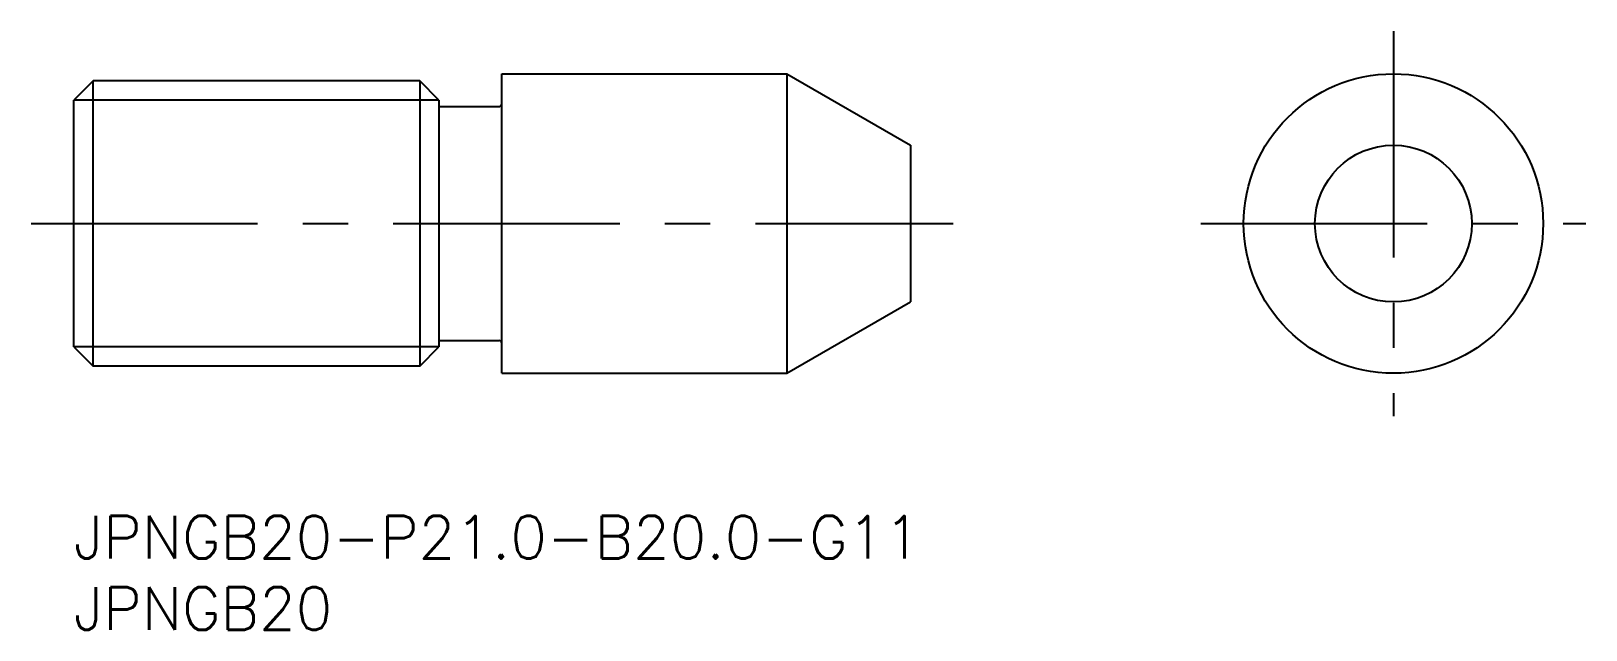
# Model space of a CAD drawing. Extents: x -3 to 106, y -8 to 34.
import ezdxf

# ---------------------------------------------------------------- set-up
doc = ezdxf.new("R2010")
doc.units = 0
doc.header["$LTSCALE"] = 0.5
doc.linetypes.add('CENTER', pattern=[50.8, 31.75, -6.35, 6.35, -6.35])
for name, color, linetype in [('MSM_CENTER', 1, 'CENTER'), ('MSM_CONTINUOUS', 7, 'CONTINUOUS'), ('MSM_NARROW', 5, 'CONTINUOUS'), ('MSM_PART_NUMBER', 7, 'CONTINUOUS')]:
    doc.layers.add(name, color=color, linetype=linetype)
doc.styles.get("Standard").update_dxf_attribs({"font": 'txt.shx', "height": 3, "bigfont": 'bigfont.shx'})

# ---------------------------------------------------------------- blocks, each defined once
blk = doc.blocks.new('*U2')
at = {"layer": 'MSM_PART_NUMBER'}
blk.add_text('JPNGB20-P21.0-B20.0-G11', height=3, dxfattribs=at).set_placement((0, -3))
blk = doc.blocks.new('*U3')
at = {"layer": 'MSM_PART_NUMBER'}
blk.add_text('JPNGB20', height=3, dxfattribs=at).set_placement((0, -8))

msp = doc.modelspace()

# ---------------------------------------------------------------- linework, layer by layer
at = {"layer": 'MSM_CENTER'}
for p, q in [((92.53, 34), (92.53, 7)), ((-3, 20.5), (61.66, 20.5)), ((79.03, 20.5), (106.03, 20.5))]:
    msp.add_line(p, q, dxfattribs=at)
at = {"layer": 'MSM_CONTINUOUS'}
for p, q in [((30, 31), (50, 31)), ((30, 10), (30, 31)), ((50, 31), (50, 10)), ((50, 31), (58.66, 26)), ((1.35, 30.5), (0, 29.15)), ((24.25, 30.5), (1.35, 30.5)), ((1.35, 10.5), (1.35, 30.5)), ((24.25, 30.5), (24.25, 10.5)), ((25.6, 29.15), (24.25, 30.5)), ((0, 11.85), (0, 29.15)), ((25.6, 29.15), (25.6, 11.85)), ((25.6, 28.7), (29.8, 28.7)), ((58.66, 26), (58.66, 15)), ((50, 10), (58.66, 15)), ((25.6, 12.3), (29.8, 12.3)), ((0, 11.85), (1.35, 10.5)), ((24.25, 10.5), (25.6, 11.85)), ((24.25, 10.5), (1.35, 10.5)), ((30, 10), (50, 10))]:
    msp.add_line(p, q, dxfattribs=at)
for radius in [10.5, 5.5]:
    msp.add_circle((92.53, 20.5), radius, dxfattribs=at)
for centre, start, end in [((29.8, 28.9), 270, 0), ((29.8, 12.1), 0, 90)]:
    msp.add_arc(centre, 0.2, start, end, dxfattribs=at)
at = {"layer": 'MSM_NARROW'}
for p, q in [((25.6, 29.15), (0, 29.15)), ((25.6, 11.85), (0, 11.85))]:
    msp.add_line(p, q, dxfattribs=at)

# ---------------------------------------------------------------- block references
at = {"layer": 'MSM_CONTINUOUS'}
for name in ['*U2', '*U3']:
    msp.add_blockref(name, (0, 0), dxfattribs=at)

doc.saveas('drawing.dxf')
